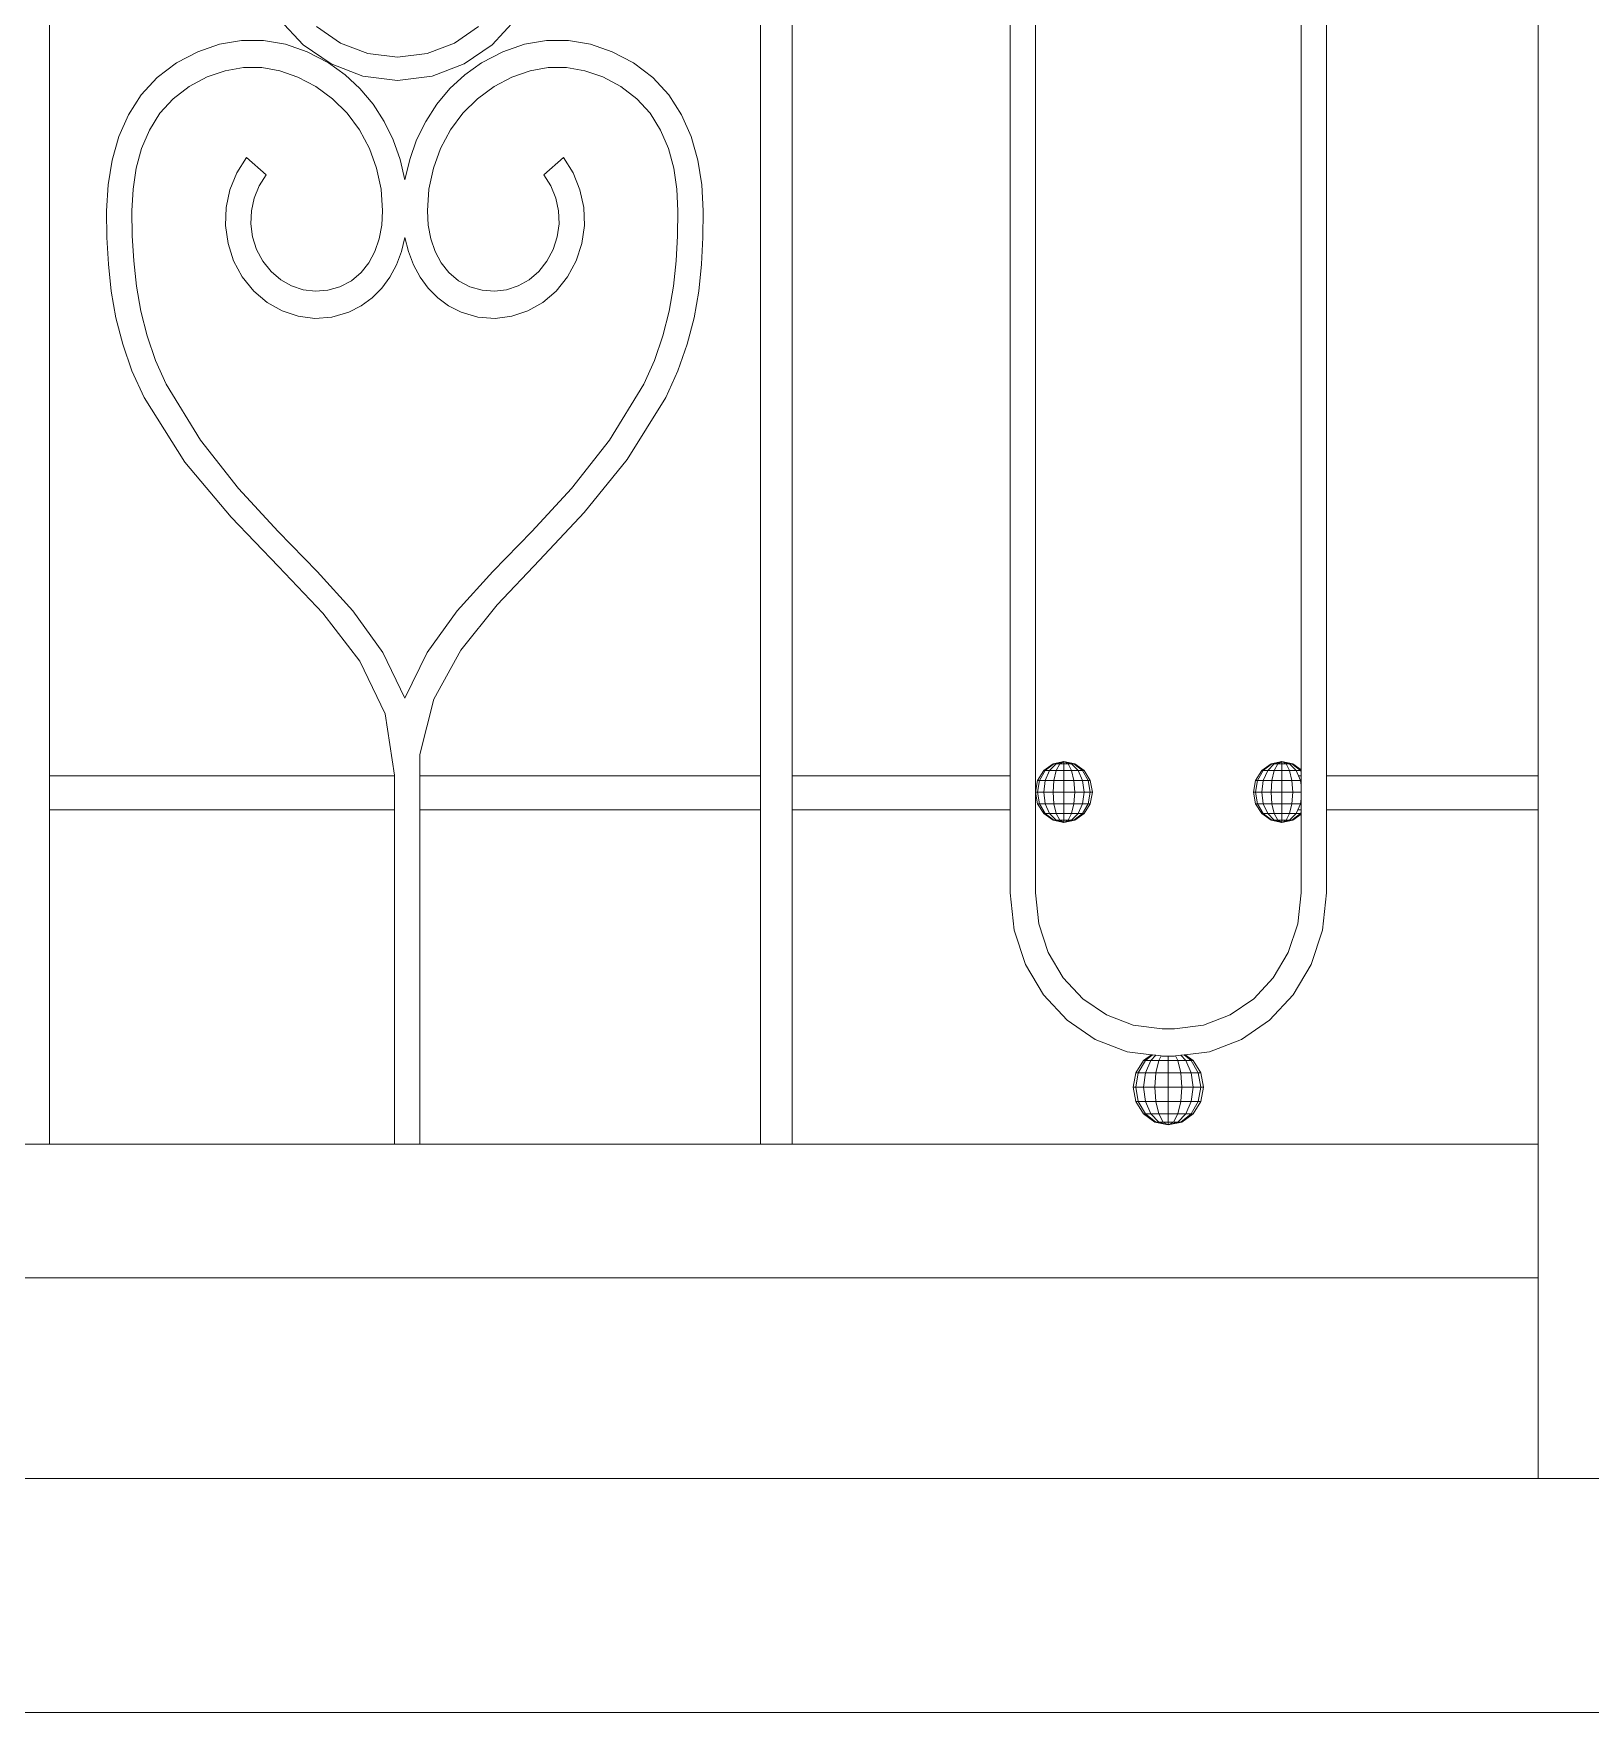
# Model space of a CAD drawing. Header units: millimetres. Extents: x 1832547 to 2001569, y -558009 to -417808.
# Drawn here: x 1855797 to 1856263, y -519217 to -518715 of the extents above; entities that cross this region are included whole.
import ezdxf

# ---------------------------------------------------------------- set-up
doc = ezdxf.new("R2010")
doc.units = ezdxf.units.MM
doc.header["$MEASUREMENT"] = 0
doc.layers.add('CA_manh 08', color=8, linetype='CONTINUOUS', lineweight=9)

msp = doc.modelspace()

# ---------------------------------------------------------------- linework, layer by layer
at = {"layer": 'CA_manh 08'}
for p, q in [((1855802.04, -518937.12), (1855802.04, -518424.84)), ((1856014.65, -518424.84), (1856014.65, -518937.12)), ((1856024.11, -518937.12), (1856024.11, -518424.84)), ((1856089.28, -518424.84), (1856089.28, -518937.12)), ((1856096.85, -518942.01), (1856096.85, -518425.82)), ((1856176.3, -518425.46), (1856176.3, -518935.35)), ((1856183.86, -518937.12), (1856183.86, -518424.84)), ((1856247.11, -518424.84), (1856247.11, -518937.12)), ((1855870.86, -518710.96), (1855877.87, -518718.49)), ((1855889.1, -518718.01), (1855881.9, -518713.09)), ((1855930.38, -518713.09), (1855923.18, -518718.01)), ((1855934.41, -518718.49), (1855941.42, -518710.96)), ((1855846.44, -518720.58), (1855852.93, -518718.34)), ((1855852.93, -518718.34), (1855859.49, -518717.23)), ((1855859.49, -518717.23), (1855866.07, -518717.23)), ((1855866.07, -518717.23), (1855872.62, -518718.34)), ((1855872.62, -518718.34), (1855879.11, -518720.58)), ((1855877.87, -518718.49), (1855886.26, -518724.22)), ((1855897.26, -518721.14), (1855889.1, -518718.01)), ((1855923.18, -518718.01), (1855915.02, -518721.14)), ((1855926.01, -518724.22), (1855934.41, -518718.49)), ((1855937.58, -518720.58), (1855944.07, -518718.34)), ((1855950.63, -518717.23), (1855944.07, -518718.34)), ((1855957.21, -518717.23), (1855950.63, -518717.23)), ((1855957.21, -518717.23), (1855963.77, -518718.34)), ((1855963.77, -518718.34), (1855970.25, -518720.58)), ((1855834.29, -518728.29), (1855840.07, -518723.93)), ((1855840.07, -518723.93), (1855846.44, -518720.58)), ((1855879.11, -518720.58), (1855885.48, -518723.93)), ((1855885.48, -518723.93), (1855890.45, -518727.48)), ((1855886.26, -518724.22), (1855895.78, -518727.88)), ((1855906.14, -518722.24), (1855897.26, -518721.14)), ((1855915.02, -518721.14), (1855906.14, -518722.24)), ((1855916.5, -518727.88), (1855926.01, -518724.22)), ((1855926.24, -518727.48), (1855931.21, -518723.93)), ((1855931.21, -518723.93), (1855937.58, -518720.58)), ((1855976.63, -518723.93), (1855970.25, -518720.58)), ((1855976.63, -518723.93), (1855982.41, -518728.29)), ((1855829.51, -518733.49), (1855834.29, -518728.29)), ((1855849.2, -518728.14), (1855843.85, -518730.97)), ((1855849.2, -518728.14), (1855854.61, -518726.26)), ((1855860.05, -518725.32), (1855854.61, -518726.26)), ((1855865.51, -518725.33), (1855860.05, -518725.32)), ((1855870.96, -518726.27), (1855865.51, -518725.33)), ((1855876.36, -518728.15), (1855870.96, -518726.27)), ((1855881.7, -518730.97), (1855876.36, -518728.15)), ((1855890.45, -518727.48), (1855894.9, -518731.62)), ((1855895.78, -518727.88), (1855906.14, -518729.16)), ((1855906.14, -518729.16), (1855916.5, -518727.88)), ((1855921.79, -518731.62), (1855926.24, -518727.48)), ((1855940.33, -518728.15), (1855934.99, -518730.97)), ((1855945.74, -518726.27), (1855940.33, -518728.15)), ((1855951.18, -518725.33), (1855945.74, -518726.27)), ((1855956.64, -518725.32), (1855951.18, -518725.33)), ((1855962.09, -518726.26), (1855956.64, -518725.32)), ((1855967.49, -518728.14), (1855962.09, -518726.26)), ((1855972.84, -518730.97), (1855967.49, -518728.14)), ((1855982.41, -518728.29), (1855987.19, -518733.49)), ((1855825.69, -518739.42), (1855829.51, -518733.49)), ((1855843.85, -518730.97), (1855839.01, -518734.64)), ((1855886.7, -518734.64), (1855881.7, -518730.97)), ((1855894.9, -518731.62), (1855898.81, -518736.28)), ((1855917.88, -518736.28), (1855921.79, -518731.62)), ((1855934.99, -518730.97), (1855929.99, -518734.64)), ((1855977.68, -518734.64), (1855972.84, -518730.97)), ((1855987.19, -518733.49), (1855991, -518739.42)), ((1855822.79, -518745.96), (1855825.69, -518739.42)), ((1855835.06, -518739.01), (1855831.93, -518744)), ((1855839.01, -518734.64), (1855835.06, -518739.01)), ((1855891.07, -518739.01), (1855886.7, -518734.64)), ((1855894.75, -518743.99), (1855891.07, -518739.01)), ((1855898.81, -518736.28), (1855902.14, -518741.41)), ((1855914.56, -518741.41), (1855917.88, -518736.28)), ((1855925.62, -518739.01), (1855921.94, -518743.99)), ((1855929.99, -518734.64), (1855925.62, -518739.01)), ((1855981.64, -518739.01), (1855977.68, -518734.64)), ((1855984.76, -518744), (1855981.64, -518739.01)), ((1855991, -518739.42), (1855993.91, -518745.96)), ((1855831.93, -518744), (1855829.59, -518749.5)), ((1855897.7, -518749.49), (1855894.75, -518743.99)), ((1855902.14, -518741.41), (1855904.86, -518746.93)), ((1855911.84, -518746.93), (1855914.56, -518741.41)), ((1855921.94, -518743.99), (1855919, -518749.49)), ((1855987.1, -518749.5), (1855984.76, -518744)), ((1855820.76, -518753), (1855822.79, -518745.96)), ((1855829.59, -518749.5), (1855827.98, -518755.43)), ((1855899.86, -518755.41), (1855897.7, -518749.49)), ((1855904.86, -518746.93), (1855906.94, -518752.78)), ((1855909.76, -518752.78), (1855911.84, -518746.93)), ((1855919, -518749.49), (1855916.83, -518755.41)), ((1855988.72, -518755.43), (1855987.1, -518749.5)), ((1855993.91, -518745.96), (1855995.93, -518753)), ((1855819.56, -518760.43), (1855820.76, -518753)), ((1855858.05, -518756.84), (1855860.99, -518752.21)), ((1855860.99, -518752.21), (1855866.84, -518757.36)), ((1855906.94, -518752.78), (1855908.35, -518758.9)), ((1855908.35, -518758.9), (1855909.76, -518752.78)), ((1855949.86, -518757.36), (1855955.71, -518752.21)), ((1855955.71, -518752.21), (1855958.64, -518756.84)), ((1855995.93, -518753), (1855997.13, -518760.43)), ((1855827.98, -518755.43), (1855827.04, -518761.7)), ((1855856.02, -518761.87), (1855858.05, -518756.84)), ((1855866.84, -518757.36), (1855864.71, -518760.71)), ((1855901.19, -518761.65), (1855899.86, -518755.41)), ((1855916.83, -518755.41), (1855915.5, -518761.65)), ((1855951.99, -518760.71), (1855949.86, -518757.36)), ((1855958.64, -518756.84), (1855960.67, -518761.87)), ((1855989.66, -518761.7), (1855988.72, -518755.43)), ((1855819.15, -518768.15), (1855819.56, -518760.43)), ((1855827.04, -518761.7), (1855826.72, -518768.21)), ((1855854.91, -518767.16), (1855856.02, -518761.87)), ((1855863.23, -518764.36), (1855862.42, -518768.18)), ((1855864.71, -518760.71), (1855863.23, -518764.36)), ((1855901.64, -518768.14), (1855901.19, -518761.65)), ((1855915.5, -518761.65), (1855915.05, -518768.14)), ((1855953.46, -518764.36), (1855951.99, -518760.71)), ((1855954.27, -518768.18), (1855953.46, -518764.36)), ((1855960.67, -518761.87), (1855961.79, -518767.16)), ((1855989.98, -518768.21), (1855989.66, -518761.7)), ((1855997.13, -518760.43), (1855997.54, -518768.15)), ((1855819.25, -518776.16), (1855819.15, -518768.15)), ((1855826.72, -518768.21), (1855826.82, -518775.64)), ((1855854.72, -518772.56), (1855854.91, -518767.16)), ((1855862.42, -518768.18), (1855862.27, -518772.09)), ((1855901.39, -518772.46), (1855901.64, -518768.14)), ((1855915.05, -518768.14), (1855915.3, -518772.46)), ((1855954.42, -518772.09), (1855954.27, -518768.18)), ((1855961.79, -518767.16), (1855961.98, -518772.56)), ((1855989.88, -518775.64), (1855989.98, -518768.21)), ((1855997.54, -518768.15), (1855997.45, -518776.16)), ((1855855.45, -518777.92), (1855854.72, -518772.56)), ((1855862.27, -518772.09), (1855862.8, -518775.98)), ((1855900.63, -518776.55), (1855901.39, -518772.46)), ((1855915.3, -518772.46), (1855916.06, -518776.55)), ((1855953.9, -518775.98), (1855954.42, -518772.09)), ((1855961.98, -518772.56), (1855961.24, -518777.92)), ((1855819.67, -518784.17), (1855819.25, -518776.16)), ((1855826.82, -518775.64), (1855827.24, -518783.15)), ((1855857.11, -518783.1), (1855855.45, -518777.92)), ((1855862.8, -518775.98), (1855864, -518779.73)), ((1855864, -518779.73), (1855865.89, -518783.26)), ((1855899.35, -518780.32), (1855900.63, -518776.55)), ((1855908.35, -518776.17), (1855907.28, -518780.37)), ((1855909.41, -518780.37), (1855908.35, -518776.17)), ((1855916.06, -518776.55), (1855917.34, -518780.32)), ((1855950.81, -518783.26), (1855952.69, -518779.73)), ((1855952.69, -518779.73), (1855953.9, -518775.98)), ((1855961.24, -518777.92), (1855959.58, -518783.1)), ((1855989.45, -518783.15), (1855989.88, -518775.64)), ((1855997.45, -518776.16), (1855997.02, -518784.17)), ((1855820.53, -518792.16), (1855819.67, -518784.17)), ((1855827.24, -518783.15), (1855828.06, -518790.67)), ((1855859.71, -518787.96), (1855857.11, -518783.1)), ((1855865.89, -518783.26), (1855868.35, -518786.33)), ((1855895.22, -518786.65), (1855897.55, -518783.71)), ((1855897.55, -518783.71), (1855899.35, -518780.32)), ((1855905.77, -518784.33), (1855903.81, -518788)), ((1855907.28, -518780.37), (1855905.77, -518784.33)), ((1855910.93, -518784.33), (1855909.41, -518780.37)), ((1855912.88, -518788), (1855910.93, -518784.33)), ((1855917.34, -518780.32), (1855919.14, -518783.71)), ((1855919.14, -518783.71), (1855921.48, -518786.65)), ((1855948.34, -518786.33), (1855950.81, -518783.26)), ((1855959.58, -518783.1), (1855956.98, -518787.96)), ((1855988.63, -518790.67), (1855989.45, -518783.15)), ((1855997.02, -518784.17), (1855996.17, -518792.16)), ((1855863.13, -518792.2), (1855859.71, -518787.96)), ((1855868.35, -518786.33), (1855871.25, -518788.79)), ((1855871.25, -518788.79), (1855874.47, -518790.61)), ((1855888.91, -518790.87), (1855892.34, -518789.06)), ((1855892.34, -518789.06), (1855895.22, -518786.65)), ((1855903.81, -518788), (1855901.41, -518791.31)), ((1855915.28, -518791.31), (1855912.88, -518788)), ((1855921.48, -518786.65), (1855924.35, -518789.06)), ((1855924.35, -518789.06), (1855927.79, -518790.87)), ((1855942.22, -518790.61), (1855945.45, -518788.79)), ((1855945.45, -518788.79), (1855948.34, -518786.33)), ((1855956.98, -518787.96), (1855953.57, -518792.2)), ((1855821.92, -518800.14), (1855820.53, -518792.16)), ((1855828.06, -518790.67), (1855829.37, -518798.17)), ((1855867.13, -518795.6), (1855863.13, -518792.2)), ((1855874.47, -518790.61), (1855877.94, -518791.76)), ((1855877.94, -518791.76), (1855881.57, -518792.21)), ((1855881.57, -518792.21), (1855885.25, -518791.92)), ((1855885.25, -518791.92), (1855888.91, -518790.87)), ((1855898.57, -518794.2), (1855895.28, -518796.61)), ((1855901.41, -518791.31), (1855898.57, -518794.2)), ((1855918.13, -518794.2), (1855915.28, -518791.31)), ((1855921.41, -518796.61), (1855918.13, -518794.2)), ((1855927.79, -518790.87), (1855931.44, -518791.92)), ((1855931.44, -518791.92), (1855935.13, -518792.21)), ((1855935.13, -518792.21), (1855938.75, -518791.76)), ((1855938.75, -518791.76), (1855942.22, -518790.61)), ((1855953.57, -518792.2), (1855949.56, -518795.6)), ((1855987.33, -518798.17), (1855988.63, -518790.67)), ((1855996.17, -518792.16), (1855994.77, -518800.14)), ((1855829.37, -518798.17), (1855831.23, -518805.59)), ((1855871.6, -518798.12), (1855867.13, -518795.6)), ((1855876.41, -518799.71), (1855871.6, -518798.12)), ((1855881.42, -518800.33), (1855876.41, -518799.71)), ((1855891.55, -518798.48), (1855886.51, -518799.93)), ((1855895.28, -518796.61), (1855891.55, -518798.48)), ((1855925.14, -518798.48), (1855921.41, -518796.61)), ((1855930.18, -518799.93), (1855925.14, -518798.48)), ((1855940.29, -518799.71), (1855935.27, -518800.33)), ((1855945.09, -518798.12), (1855940.29, -518799.71)), ((1855949.56, -518795.6), (1855945.09, -518798.12)), ((1855985.46, -518805.59), (1855987.33, -518798.17)), ((1855823.96, -518808.1), (1855821.92, -518800.14)), ((1855886.51, -518799.93), (1855881.42, -518800.33)), ((1855935.27, -518800.33), (1855930.18, -518799.93)), ((1855994.77, -518800.14), (1855992.74, -518808.1)), ((1855826.73, -518816.04), (1855823.96, -518808.1)), ((1855831.23, -518805.59), (1855833.74, -518812.89)), ((1855982.95, -518812.89), (1855985.46, -518805.59)), ((1855992.74, -518808.1), (1855989.96, -518816.04)), ((1855833.74, -518812.89), (1855836.97, -518820.01)), ((1855979.72, -518820.01), (1855982.95, -518812.89)), ((1855830.36, -518823.96), (1855826.73, -518816.04)), ((1855989.96, -518816.04), (1855986.33, -518823.96)), ((1855842.54, -518843.34), (1855830.36, -518823.96)), ((1855836.97, -518820.01), (1855847.2, -518836.8)), ((1855969.5, -518836.8), (1855979.72, -518820.01)), ((1855986.33, -518823.96), (1855974.83, -518842.52)), ((1855847.2, -518836.8), (1855858.59, -518851.25)), ((1855958.1, -518851.25), (1855969.5, -518836.8)), ((1855856.34, -518859.84), (1855842.54, -518843.34)), ((1855974.83, -518842.52), (1855961.88, -518858.42)), ((1855858.59, -518851.25), (1855870.46, -518864.08)), ((1855946.24, -518864.08), (1855958.1, -518851.25)), ((1855870.51, -518874.54), (1855856.34, -518859.84)), ((1855961.88, -518858.42), (1855948.54, -518872.61)), ((1855870.46, -518864.08), (1855882.07, -518876.04)), ((1855934.62, -518876.04), (1855946.24, -518864.08)), ((1855883.76, -518888.53), (1855870.51, -518874.54)), ((1855948.54, -518872.61), (1855935.9, -518886.02)), ((1855882.07, -518876.04), (1855892.73, -518887.85)), ((1855923.96, -518887.85), (1855934.62, -518876.04)), ((1855894.81, -518902.88), (1855883.76, -518888.53)), ((1855892.73, -518887.85), (1855901.73, -518900.25)), ((1855914.97, -518900.25), (1855923.96, -518887.85)), ((1855935.9, -518886.02), (1855925.01, -518899.57)), ((1855901.73, -518900.25), (1855908.35, -518913.96)), ((1855908.35, -518913.96), (1855914.97, -518900.25)), ((1855925.01, -518899.57), (1855916.96, -518914.19)), ((1855902.4, -518918.66), (1855894.81, -518902.88)), ((1855916.96, -518914.19), (1855912.81, -518930.81)), ((1855905.24, -518936.98), (1855902.4, -518918.66)), ((1855912.81, -518930.81), (1855912.81, -518937.12)), ((1856099.34, -518935.54), (1856102.1, -518933.56)), ((1856099.8, -518935.54), (1856102.35, -518933.56)), ((1856101.1, -518935.54), (1856103.05, -518933.56)), ((1856102.1, -518933.56), (1856105.36, -518932.86)), ((1856102.1, -518933.56), (1856102.35, -518933.56)), ((1856102.35, -518933.56), (1856105.36, -518932.86)), ((1856102.35, -518933.56), (1856103.05, -518933.56)), ((1856103.05, -518933.56), (1856105.36, -518932.86)), ((1856103.05, -518933.56), (1856104.11, -518933.56)), ((1856103.05, -518935.54), (1856104.11, -518933.56)), ((1856104.11, -518933.56), (1856105.36, -518932.86)), ((1856105.36, -518933.56), (1856104.11, -518933.56)), ((1856105.36, -518932.86), (1856105.36, -518933.56)), ((1856106.6, -518933.56), (1856105.36, -518932.86)), ((1856107.66, -518933.56), (1856105.36, -518932.86)), ((1856108.37, -518933.56), (1856105.36, -518932.86)), ((1856108.62, -518933.56), (1856105.36, -518932.86)), ((1856105.36, -518933.56), (1856106.6, -518933.56)), ((1856105.36, -518933.56), (1856105.36, -518935.54)), ((1856106.6, -518933.56), (1856107.66, -518933.56)), ((1856107.66, -518935.54), (1856106.6, -518933.56)), ((1856107.66, -518933.56), (1856108.37, -518933.56)), ((1856109.61, -518935.54), (1856107.66, -518933.56)), ((1856108.37, -518933.56), (1856108.62, -518933.56)), ((1856110.92, -518935.54), (1856108.37, -518933.56)), ((1856111.38, -518935.54), (1856108.62, -518933.56)), ((1856164.52, -518935.54), (1856167.29, -518933.56)), ((1856164.98, -518935.54), (1856167.53, -518933.56)), ((1856166.29, -518935.54), (1856168.24, -518933.56)), ((1856167.29, -518933.56), (1856170.54, -518932.86)), ((1856167.29, -518933.56), (1856167.53, -518933.56)), ((1856167.53, -518933.56), (1856170.54, -518932.86)), ((1856167.53, -518933.56), (1856168.24, -518933.56)), ((1856168.24, -518933.56), (1856170.54, -518932.86)), ((1856168.24, -518933.56), (1856169.3, -518933.56)), ((1856168.24, -518935.54), (1856169.3, -518933.56)), ((1856169.3, -518933.56), (1856170.54, -518932.86)), ((1856170.54, -518933.56), (1856169.3, -518933.56)), ((1856170.54, -518932.86), (1856170.54, -518933.56)), ((1856171.79, -518933.56), (1856170.54, -518932.86)), ((1856172.85, -518933.56), (1856170.54, -518932.86)), ((1856173.55, -518933.56), (1856170.54, -518932.86)), ((1856173.8, -518933.56), (1856170.54, -518932.86)), ((1856170.54, -518933.56), (1856171.79, -518933.56)), ((1856170.54, -518933.56), (1856170.54, -518935.54)), ((1856171.79, -518933.56), (1856172.85, -518933.56)), ((1856172.85, -518935.54), (1856171.79, -518933.56)), ((1856172.85, -518933.56), (1856173.55, -518933.56)), ((1856174.8, -518935.54), (1856172.85, -518933.56)), ((1856173.55, -518933.56), (1856173.8, -518933.56)), ((1856176.1, -518935.54), (1856173.55, -518933.56)), ((1856176.3, -518935.35), (1856173.8, -518933.56)), ((1856176.3, -518935.54), (1856176.3, -518935.35)), ((1855802.04, -518937.12), (1855905.24, -518937.12)), ((1855802.04, -518947.28), (1855802.04, -518937.12)), ((1855905.24, -518936.98), (1855905.24, -518937.12)), ((1855905.24, -518947.28), (1855905.24, -518937.12)), ((1855912.81, -518937.12), (1856014.65, -518937.12)), ((1855912.81, -518937.12), (1855912.81, -518947.28)), ((1856014.65, -518947.28), (1856014.65, -518937.12)), ((1856024.11, -518937.12), (1856089.28, -518937.12)), ((1856024.11, -518937.12), (1856024.11, -518947.28)), ((1856089.28, -518937.12), (1856089.28, -518947.28)), ((1856096.85, -518942.01), (1856097.49, -518938.51)), ((1856097.49, -518938.51), (1856099.34, -518935.54)), ((1856097.49, -518938.51), (1856098.09, -518938.51)), ((1856097.49, -518942.01), (1856098.09, -518938.51)), ((1856098.09, -518938.51), (1856099.8, -518935.54)), ((1856098.09, -518938.51), (1856099.8, -518938.51)), ((1856099.8, -518935.54), (1856099.34, -518935.54)), ((1856099.34, -518942.01), (1856099.8, -518938.51)), ((1856099.8, -518935.54), (1856101.1, -518935.54)), ((1856099.8, -518938.51), (1856101.1, -518935.54)), ((1856099.8, -518938.51), (1856102.35, -518938.51)), ((1856101.1, -518935.54), (1856103.05, -518935.54)), ((1856102.1, -518942.01), (1856102.35, -518938.51)), ((1856102.35, -518938.51), (1856103.05, -518935.54)), ((1856102.35, -518938.51), (1856105.36, -518938.51)), ((1856103.05, -518935.54), (1856105.36, -518935.54)), ((1856105.36, -518935.54), (1856107.66, -518935.54)), ((1856105.36, -518935.54), (1856105.36, -518938.51)), ((1856105.36, -518938.51), (1856108.37, -518938.51)), ((1856105.36, -518938.51), (1856105.36, -518942.01)), ((1856107.66, -518935.54), (1856109.61, -518935.54)), ((1856108.37, -518938.51), (1856107.66, -518935.54)), ((1856108.37, -518938.51), (1856110.92, -518938.51)), ((1856108.62, -518942.01), (1856108.37, -518938.51)), ((1856109.61, -518935.54), (1856110.92, -518935.54)), ((1856110.92, -518938.51), (1856109.61, -518935.54)), ((1856110.92, -518935.54), (1856111.38, -518935.54)), ((1856112.62, -518938.51), (1856110.92, -518935.54)), ((1856110.92, -518938.51), (1856112.62, -518938.51)), ((1856111.38, -518942.01), (1856110.92, -518938.51)), ((1856113.22, -518938.51), (1856111.38, -518935.54)), ((1856112.62, -518938.51), (1856113.22, -518938.51)), ((1856113.22, -518942.01), (1856112.62, -518938.51)), ((1856113.87, -518942.01), (1856113.22, -518938.51)), ((1856162.03, -518942.01), (1856162.68, -518938.51)), ((1856162.68, -518938.51), (1856164.52, -518935.54)), ((1856162.68, -518938.51), (1856163.28, -518938.51)), ((1856162.68, -518942.01), (1856163.28, -518938.51)), ((1856163.28, -518938.51), (1856164.98, -518935.54)), ((1856163.28, -518938.51), (1856164.98, -518938.51)), ((1856164.98, -518935.54), (1856164.52, -518935.54)), ((1856164.52, -518942.01), (1856164.98, -518938.51)), ((1856164.98, -518935.54), (1856166.29, -518935.54)), ((1856164.98, -518938.51), (1856166.29, -518935.54)), ((1856164.98, -518938.51), (1856167.53, -518938.51)), ((1856166.29, -518935.54), (1856168.24, -518935.54)), ((1856167.29, -518942.01), (1856167.53, -518938.51)), ((1856167.53, -518938.51), (1856168.24, -518935.54)), ((1856167.53, -518938.51), (1856170.54, -518938.51)), ((1856168.24, -518935.54), (1856170.54, -518935.54)), ((1856170.54, -518935.54), (1856172.85, -518935.54)), ((1856170.54, -518935.54), (1856170.54, -518938.51)), ((1856170.54, -518938.51), (1856173.55, -518938.51)), ((1856170.54, -518938.51), (1856170.54, -518942.01)), ((1856172.85, -518935.54), (1856174.8, -518935.54)), ((1856173.55, -518938.51), (1856172.85, -518935.54)), ((1856173.55, -518938.51), (1856176.1, -518938.51)), ((1856173.8, -518942.01), (1856173.55, -518938.51)), ((1856174.8, -518935.54), (1856176.1, -518935.54)), ((1856176.1, -518938.51), (1856174.8, -518935.54)), ((1856175.61, -518937.12), (1856176.3, -518937.12)), ((1856176.1, -518935.54), (1856176.3, -518935.54)), ((1856176.3, -518935.88), (1856176.1, -518935.54)), ((1856176.1, -518938.51), (1856176.3, -518938.51)), ((1856176.3, -518939.98), (1856176.1, -518938.51)), ((1856176.3, -518935.88), (1856176.3, -518935.54)), ((1856176.3, -518937.12), (1856176.3, -518935.88)), ((1856176.3, -518938.51), (1856176.3, -518937.12)), ((1856176.3, -518939.98), (1856176.3, -518938.51)), ((1856176.3, -518942.01), (1856176.3, -518939.98)), ((1856183.86, -518937.12), (1856247.11, -518937.12)), ((1856183.86, -518937.12), (1856183.86, -518947.28)), ((1856247.11, -518947.28), (1856247.11, -518937.12)), ((1856096.85, -518942.01), (1856097.49, -518942.01)), ((1856097.49, -518945.51), (1856096.85, -518942.01)), ((1856096.85, -518942.01), (1856096.85, -518972.15)), ((1856097.49, -518942.01), (1856099.34, -518942.01)), ((1856098.09, -518945.51), (1856097.49, -518942.01)), ((1856099.34, -518942.01), (1856102.1, -518942.01)), ((1856099.8, -518945.51), (1856099.34, -518942.01)), ((1856102.1, -518942.01), (1856105.36, -518942.01)), ((1856102.35, -518945.51), (1856102.1, -518942.01)), ((1856105.36, -518942.01), (1856108.62, -518942.01)), ((1856105.36, -518942.01), (1856105.36, -518945.51)), ((1856108.37, -518945.51), (1856108.62, -518942.01)), ((1856108.62, -518942.01), (1856111.38, -518942.01)), ((1856110.92, -518945.51), (1856111.38, -518942.01)), ((1856111.38, -518942.01), (1856113.22, -518942.01)), ((1856112.62, -518945.51), (1856113.22, -518942.01)), ((1856113.22, -518942.01), (1856113.87, -518942.01)), ((1856113.22, -518945.51), (1856113.87, -518942.01)), ((1856162.03, -518942.01), (1856162.68, -518942.01)), ((1856162.68, -518945.51), (1856162.03, -518942.01)), ((1856162.68, -518942.01), (1856164.52, -518942.01)), ((1856163.28, -518945.51), (1856162.68, -518942.01)), ((1856164.52, -518942.01), (1856167.29, -518942.01)), ((1856164.98, -518945.51), (1856164.52, -518942.01)), ((1856167.29, -518942.01), (1856170.54, -518942.01)), ((1856167.53, -518945.51), (1856167.29, -518942.01)), ((1856170.54, -518942.01), (1856173.8, -518942.01)), ((1856170.54, -518942.01), (1856170.54, -518945.51)), ((1856173.55, -518945.51), (1856173.8, -518942.01)), ((1856173.8, -518942.01), (1856176.3, -518942.01)), ((1856176.1, -518945.51), (1856176.3, -518944.03)), ((1856176.3, -518944.03), (1856176.3, -518942.01)), ((1856176.3, -518945.51), (1856176.3, -518944.03)), ((1855905.24, -518947.28), (1855802.04, -518947.28)), ((1855802.04, -519047.28), (1855802.04, -518947.28)), ((1855905.24, -518947.28), (1855905.24, -519047.28)), ((1856014.65, -518947.28), (1855912.81, -518947.28)), ((1855912.81, -519047.28), (1855912.81, -518947.28)), ((1856014.65, -518947.28), (1856014.65, -519047.28)), ((1856024.11, -519047.28), (1856024.11, -518947.28)), ((1856089.28, -518947.28), (1856024.11, -518947.28)), ((1856089.28, -518947.28), (1856089.28, -518972.18)), ((1856097.49, -518945.51), (1856098.09, -518945.51)), ((1856099.34, -518948.47), (1856097.49, -518945.51)), ((1856098.09, -518945.51), (1856099.8, -518945.51)), ((1856099.8, -518948.47), (1856098.09, -518945.51)), ((1856099.34, -518948.47), (1856099.8, -518948.47)), ((1856102.1, -518950.45), (1856099.34, -518948.47)), ((1856099.8, -518945.51), (1856102.35, -518945.51)), ((1856101.1, -518948.47), (1856099.8, -518945.51)), ((1856099.8, -518948.47), (1856101.1, -518948.47)), ((1856102.35, -518950.45), (1856099.8, -518948.47)), ((1856101.1, -518948.47), (1856103.05, -518948.47)), ((1856103.05, -518950.45), (1856101.1, -518948.47)), ((1856102.35, -518950.45), (1856102.1, -518950.45)), ((1856105.36, -518951.15), (1856102.1, -518950.45)), ((1856102.35, -518945.51), (1856105.36, -518945.51)), ((1856103.05, -518948.47), (1856102.35, -518945.51)), ((1856102.35, -518950.45), (1856103.05, -518950.45)), ((1856105.36, -518951.15), (1856102.35, -518950.45)), ((1856103.05, -518948.47), (1856105.36, -518948.47)), ((1856104.11, -518950.45), (1856103.05, -518948.47)), ((1856103.05, -518950.45), (1856104.11, -518950.45)), ((1856105.36, -518951.15), (1856103.05, -518950.45)), ((1856104.11, -518950.45), (1856105.36, -518950.45)), ((1856105.36, -518951.15), (1856104.11, -518950.45)), ((1856105.36, -518945.51), (1856108.37, -518945.51)), ((1856105.36, -518945.51), (1856105.36, -518948.47)), ((1856105.36, -518948.47), (1856107.66, -518948.47)), ((1856105.36, -518948.47), (1856105.36, -518950.45)), ((1856105.36, -518950.45), (1856106.6, -518950.45)), ((1856105.36, -518951.15), (1856106.6, -518950.45)), ((1856105.36, -518950.45), (1856105.36, -518951.15)), ((1856105.36, -518951.15), (1856107.66, -518950.45)), ((1856105.36, -518951.15), (1856108.37, -518950.45)), ((1856105.36, -518951.15), (1856108.62, -518950.45)), ((1856106.6, -518950.45), (1856107.66, -518948.47)), ((1856106.6, -518950.45), (1856107.66, -518950.45)), ((1856107.66, -518948.47), (1856108.37, -518945.51)), ((1856107.66, -518948.47), (1856109.61, -518948.47)), ((1856107.66, -518950.45), (1856109.61, -518948.47)), ((1856107.66, -518950.45), (1856108.37, -518950.45)), ((1856108.37, -518945.51), (1856110.92, -518945.51)), ((1856108.37, -518950.45), (1856110.92, -518948.47)), ((1856108.37, -518950.45), (1856108.62, -518950.45)), ((1856108.62, -518950.45), (1856111.38, -518948.47)), ((1856109.61, -518948.47), (1856110.92, -518945.51)), ((1856109.61, -518948.47), (1856110.92, -518948.47)), ((1856110.92, -518945.51), (1856112.62, -518945.51)), ((1856110.92, -518948.47), (1856112.62, -518945.51)), ((1856110.92, -518948.47), (1856111.38, -518948.47)), ((1856111.38, -518948.47), (1856113.22, -518945.51)), ((1856112.62, -518945.51), (1856113.22, -518945.51)), ((1856162.68, -518945.51), (1856163.28, -518945.51)), ((1856164.52, -518948.47), (1856162.68, -518945.51)), ((1856163.28, -518945.51), (1856164.98, -518945.51)), ((1856164.98, -518948.47), (1856163.28, -518945.51)), ((1856164.52, -518948.47), (1856164.98, -518948.47)), ((1856167.29, -518950.45), (1856164.52, -518948.47)), ((1856164.98, -518945.51), (1856167.53, -518945.51)), ((1856166.29, -518948.47), (1856164.98, -518945.51)), ((1856164.98, -518948.47), (1856166.29, -518948.47)), ((1856167.53, -518950.45), (1856164.98, -518948.47)), ((1856166.29, -518948.47), (1856168.24, -518948.47)), ((1856168.24, -518950.45), (1856166.29, -518948.47)), ((1856167.53, -518950.45), (1856167.29, -518950.45)), ((1856170.54, -518951.15), (1856167.29, -518950.45)), ((1856167.53, -518945.51), (1856170.54, -518945.51)), ((1856168.24, -518948.47), (1856167.53, -518945.51)), ((1856167.53, -518950.45), (1856168.24, -518950.45)), ((1856170.54, -518951.15), (1856167.53, -518950.45)), ((1856168.24, -518948.47), (1856170.54, -518948.47)), ((1856169.3, -518950.45), (1856168.24, -518948.47)), ((1856168.24, -518950.45), (1856169.3, -518950.45)), ((1856170.54, -518951.15), (1856168.24, -518950.45)), ((1856169.3, -518950.45), (1856170.54, -518950.45)), ((1856170.54, -518951.15), (1856169.3, -518950.45)), ((1856170.54, -518945.51), (1856173.55, -518945.51)), ((1856170.54, -518945.51), (1856170.54, -518948.47)), ((1856170.54, -518948.47), (1856172.85, -518948.47)), ((1856170.54, -518948.47), (1856170.54, -518950.45)), ((1856170.54, -518950.45), (1856171.79, -518950.45)), ((1856170.54, -518951.15), (1856171.79, -518950.45)), ((1856170.54, -518950.45), (1856170.54, -518951.15)), ((1856170.54, -518951.15), (1856172.85, -518950.45)), ((1856170.54, -518951.15), (1856173.55, -518950.45)), ((1856170.54, -518951.15), (1856173.8, -518950.45)), ((1856171.79, -518950.45), (1856172.85, -518948.47)), ((1856171.79, -518950.45), (1856172.85, -518950.45)), ((1856172.85, -518948.47), (1856173.55, -518945.51)), ((1856172.85, -518948.47), (1856174.8, -518948.47)), ((1856172.85, -518950.45), (1856174.8, -518948.47)), ((1856172.85, -518950.45), (1856173.55, -518950.45)), ((1856173.55, -518945.51), (1856176.1, -518945.51)), ((1856173.55, -518950.45), (1856176.1, -518948.47)), ((1856173.55, -518950.45), (1856173.8, -518950.45)), ((1856173.8, -518950.45), (1856176.3, -518948.66)), ((1856174.8, -518948.47), (1856175.34, -518947.28)), ((1856174.8, -518948.47), (1856176.1, -518948.47)), ((1856175.34, -518947.28), (1856176.1, -518945.51)), ((1856176.3, -518947.28), (1856175.34, -518947.28)), ((1856176.1, -518945.51), (1856176.3, -518945.51)), ((1856176.1, -518948.47), (1856176.3, -518948.14)), ((1856176.1, -518948.47), (1856176.3, -518948.47)), ((1856176.3, -518947.28), (1856176.3, -518945.51)), ((1856176.3, -518948.14), (1856176.3, -518947.28)), ((1856176.3, -518948.47), (1856176.3, -518948.14)), ((1856176.3, -518948.66), (1856176.3, -518948.47)), ((1856176.3, -518948.66), (1856176.3, -518972.15)), ((1856183.86, -518972.18), (1856183.86, -518947.28)), ((1856247.11, -518947.28), (1856183.86, -518947.28)), ((1856247.11, -518947.28), (1856247.11, -519047.28)), ((1856090.48, -518983.36), (1856089.28, -518972.18)), ((1856096.85, -518972.15), (1856097.85, -518981.47)), ((1856175.3, -518981.47), (1856176.3, -518972.15)), ((1856183.86, -518972.18), (1856182.66, -518983.36)), ((1856093.9, -518993.62), (1856090.48, -518983.36)), ((1856097.85, -518981.47), (1856100.7, -518990.02)), ((1856172.44, -518990.03), (1856175.3, -518981.47)), ((1856182.66, -518983.36), (1856179.25, -518993.62)), ((1856100.7, -518990.02), (1856105.17, -518997.58)), ((1856167.97, -518997.58), (1856172.44, -518990.03)), ((1856099.26, -519002.67), (1856093.9, -518993.62)), ((1856179.25, -518993.62), (1856173.88, -519002.67)), ((1856105.17, -518997.58), (1856111.03, -519003.88)), ((1856162.1, -519003.88), (1856167.97, -518997.58)), ((1856106.29, -519010.23), (1856099.26, -519002.67)), ((1856111.03, -519003.88), (1856118.06, -519008.68)), ((1856155.07, -519008.68), (1856162.1, -519003.88)), ((1856173.88, -519002.67), (1856166.85, -519010.23)), ((1856114.72, -519015.99), (1856106.29, -519010.23)), ((1856118.06, -519008.68), (1856126.03, -519011.75)), ((1856147.11, -519011.75), (1856155.07, -519008.68)), ((1856166.85, -519010.23), (1856158.42, -519015.99)), ((1856126.03, -519011.75), (1856134.71, -519012.82)), ((1856134.71, -519012.82), (1856138.43, -519012.82)), ((1856138.43, -519012.82), (1856147.11, -519011.75)), ((1856124.28, -519019.66), (1856114.72, -519015.99)), ((1856124.28, -519019.66), (1856131.54, -519020.56)), ((1856129.14, -519022.29), (1856131.54, -519020.56)), ((1856129.71, -519022.29), (1856131.87, -519020.6)), ((1856131.32, -519022.29), (1856132.86, -519020.72)), ((1856131.87, -519020.6), (1856131.54, -519020.56)), ((1856132.86, -519020.72), (1856131.87, -519020.6)), ((1856134.46, -519020.92), (1856132.86, -519020.72)), ((1856140.29, -519020.72), (1856138.69, -519020.92)), ((1856141.28, -519020.6), (1856140.29, -519020.72)), ((1856141.83, -519022.29), (1856140.29, -519020.72)), ((1856141.61, -519020.56), (1856141.28, -519020.6)), ((1856143.45, -519022.29), (1856141.28, -519020.6)), ((1856141.61, -519020.56), (1856148.87, -519019.66)), ((1856144.01, -519022.29), (1856141.61, -519020.56)), ((1856158.42, -519015.99), (1856148.87, -519019.66)), ((1856126.86, -519025.95), (1856129.14, -519022.29)), ((1856127.6, -519025.95), (1856129.71, -519022.29)), ((1856129.14, -519022.29), (1856129.71, -519022.29)), ((1856129.71, -519022.29), (1856131.32, -519022.29)), ((1856129.71, -519025.95), (1856131.32, -519022.29)), ((1856131.32, -519022.29), (1856133.73, -519022.29)), ((1856132.86, -519025.95), (1856133.73, -519022.29)), ((1856133.73, -519022.29), (1856134.46, -519020.92)), ((1856133.73, -519022.29), (1856136.58, -519022.29)), ((1856134.68, -519020.95), (1856134.46, -519020.92)), ((1856136.58, -519020.95), (1856134.68, -519020.95)), ((1856136.58, -519020.95), (1856136.58, -519022.29)), ((1856138.46, -519020.95), (1856136.58, -519020.95)), ((1856136.58, -519022.29), (1856139.42, -519022.29)), ((1856136.58, -519022.29), (1856136.58, -519025.95)), ((1856138.69, -519020.92), (1856138.46, -519020.95)), ((1856139.42, -519022.29), (1856138.69, -519020.92)), ((1856139.42, -519022.29), (1856141.83, -519022.29)), ((1856140.29, -519025.95), (1856139.42, -519022.29)), ((1856141.83, -519022.29), (1856143.45, -519022.29)), ((1856143.45, -519025.95), (1856141.83, -519022.29)), ((1856143.45, -519022.29), (1856144.01, -519022.29)), ((1856145.55, -519025.95), (1856143.45, -519022.29)), ((1856146.29, -519025.95), (1856144.01, -519022.29)), ((1856126.06, -519030.27), (1856126.86, -519025.95)), ((1856126.06, -519030.27), (1856126.86, -519030.27)), ((1856126.86, -519034.6), (1856126.06, -519030.27)), ((1856126.86, -519025.95), (1856127.6, -519025.95)), ((1856126.86, -519030.27), (1856127.6, -519025.95)), ((1856126.86, -519030.27), (1856129.14, -519030.27)), ((1856127.6, -519034.6), (1856126.86, -519030.27)), ((1856127.6, -519025.95), (1856129.71, -519025.95)), ((1856129.14, -519030.27), (1856129.71, -519025.95)), ((1856129.14, -519030.27), (1856132.55, -519030.27)), ((1856129.71, -519034.6), (1856129.14, -519030.27)), ((1856129.71, -519025.95), (1856132.86, -519025.95)), ((1856132.55, -519030.27), (1856132.86, -519025.95)), ((1856132.55, -519030.27), (1856136.58, -519030.27)), ((1856132.86, -519034.6), (1856132.55, -519030.27)), ((1856132.86, -519025.95), (1856136.58, -519025.95)), ((1856136.58, -519025.95), (1856140.29, -519025.95)), ((1856136.58, -519025.95), (1856136.58, -519030.27)), ((1856136.58, -519030.27), (1856140.6, -519030.27)), ((1856136.58, -519030.27), (1856136.58, -519034.6)), ((1856140.29, -519025.95), (1856143.45, -519025.95)), ((1856140.6, -519030.27), (1856140.29, -519025.95)), ((1856140.29, -519034.6), (1856140.6, -519030.27)), ((1856140.6, -519030.27), (1856144.01, -519030.27)), ((1856143.45, -519025.95), (1856145.55, -519025.95)), ((1856144.01, -519030.27), (1856143.45, -519025.95)), ((1856143.45, -519034.6), (1856144.01, -519030.27)), ((1856144.01, -519030.27), (1856146.29, -519030.27)), ((1856145.55, -519025.95), (1856146.29, -519025.95)), ((1856146.29, -519030.27), (1856145.55, -519025.95)), ((1856145.55, -519034.6), (1856146.29, -519030.27)), ((1856147.09, -519030.27), (1856146.29, -519025.95)), ((1856146.29, -519030.27), (1856147.09, -519030.27)), ((1856146.29, -519034.6), (1856147.09, -519030.27)), ((1856126.86, -519034.6), (1856127.6, -519034.6)), ((1856129.14, -519038.26), (1856126.86, -519034.6)), ((1856127.6, -519034.6), (1856129.71, -519034.6)), ((1856129.71, -519038.26), (1856127.6, -519034.6)), ((1856129.71, -519034.6), (1856132.86, -519034.6)), ((1856131.32, -519038.26), (1856129.71, -519034.6)), ((1856132.86, -519034.6), (1856136.58, -519034.6)), ((1856133.73, -519038.26), (1856132.86, -519034.6)), ((1856136.58, -519034.6), (1856140.29, -519034.6)), ((1856136.58, -519034.6), (1856136.58, -519038.26)), ((1856139.42, -519038.26), (1856140.29, -519034.6)), ((1856140.29, -519034.6), (1856143.45, -519034.6)), ((1856141.83, -519038.26), (1856143.45, -519034.6)), ((1856143.45, -519034.6), (1856145.55, -519034.6)), ((1856143.45, -519038.26), (1856145.55, -519034.6)), ((1856144.01, -519038.26), (1856146.29, -519034.6)), ((1856145.55, -519034.6), (1856146.29, -519034.6)), ((1856129.14, -519038.26), (1856129.71, -519038.26)), ((1856132.55, -519040.71), (1856129.14, -519038.26)), ((1856129.71, -519038.26), (1856131.32, -519038.26)), ((1856132.86, -519040.71), (1856129.71, -519038.26)), ((1856131.32, -519038.26), (1856133.73, -519038.26)), ((1856133.73, -519040.71), (1856131.32, -519038.26)), ((1856132.86, -519040.71), (1856132.55, -519040.71)), ((1856136.58, -519041.57), (1856132.55, -519040.71)), ((1856132.86, -519040.71), (1856133.73, -519040.71)), ((1856136.58, -519041.57), (1856132.86, -519040.71)), ((1856133.73, -519038.26), (1856136.58, -519038.26)), ((1856135.04, -519040.71), (1856133.73, -519038.26)), ((1856133.73, -519040.71), (1856135.04, -519040.71)), ((1856136.58, -519041.57), (1856133.73, -519040.71)), ((1856135.04, -519040.71), (1856136.58, -519040.71)), ((1856136.58, -519041.57), (1856135.04, -519040.71)), ((1856136.58, -519038.26), (1856139.42, -519038.26)), ((1856136.58, -519038.26), (1856136.58, -519040.71)), ((1856136.58, -519040.71), (1856138.12, -519040.71)), ((1856136.58, -519041.57), (1856138.12, -519040.71)), ((1856136.58, -519040.71), (1856136.58, -519041.57)), ((1856136.58, -519041.57), (1856139.42, -519040.71)), ((1856136.58, -519041.57), (1856140.29, -519040.71)), ((1856136.58, -519041.57), (1856140.6, -519040.71)), ((1856138.12, -519040.71), (1856139.42, -519038.26)), ((1856138.12, -519040.71), (1856139.42, -519040.71)), ((1856139.42, -519038.26), (1856141.83, -519038.26)), ((1856139.42, -519040.71), (1856141.83, -519038.26)), ((1856139.42, -519040.71), (1856140.29, -519040.71)), ((1856140.29, -519040.71), (1856143.45, -519038.26)), ((1856140.29, -519040.71), (1856140.6, -519040.71)), ((1856140.6, -519040.71), (1856144.01, -519038.26)), ((1856141.83, -519038.26), (1856143.45, -519038.26)), ((1856143.45, -519038.26), (1856144.01, -519038.26)), ((1855802.04, -519047.28), (1855792.58, -519047.28)), ((1855905.24, -519047.28), (1855802.04, -519047.28)), ((1855912.81, -519047.28), (1855905.24, -519047.28)), ((1856014.65, -519047.28), (1855912.81, -519047.28)), ((1856024.11, -519047.28), (1856014.65, -519047.28)), ((1856247.11, -519047.28), (1856024.11, -519047.28)), ((1856247.11, -519087.28), (1856247.11, -519047.28)), ((1855572.86, -519087.28), (1856247.11, -519087.28)), ((1856247.11, -519087.28), (1856247.11, -519147.28)), ((1856247.11, -519147.28), (1855572.86, -519147.28)), ((1856977.21, -519147.28), (1856247.11, -519147.28)), ((1855465.15, -519217.28), (1858481.56, -519217.28))]:
    msp.add_line(p, q, dxfattribs=at)

doc.saveas('drawing.dxf')
